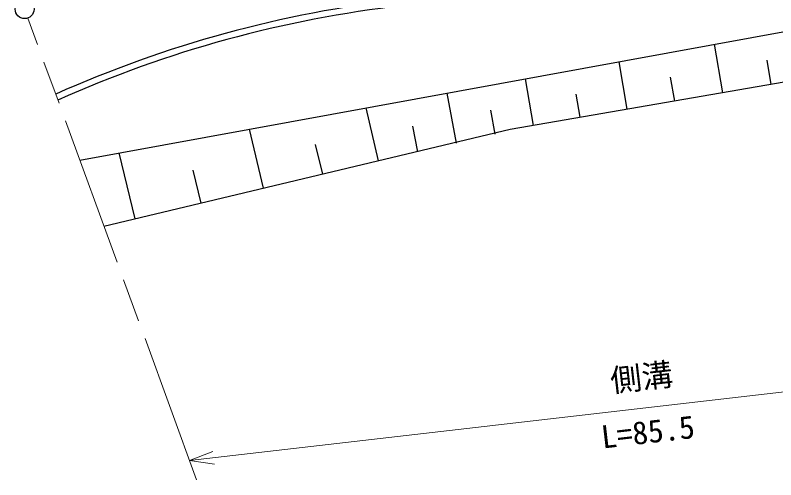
# Model space of a CAD drawing. Units: millimetres, scale not verified. Extents: x 40000 to 680000, y 20000 to 380000.
# Drawn here: x 376125 to 436793, y 236817 to 273913 of the extents above; entities that cross this region are included whole.
import ezdxf
from ezdxf.enums import TextEntityAlignment as Align

# ---------------------------------------------------------------- set-up
doc = ezdxf.new("R2010")
doc.units = ezdxf.units.MM
doc.header["$LTSCALE"] = 1000
doc.linetypes.add('CHAIN', pattern=[18.5, 12, -1.5, 3.5, -1.5])
for name, color, linetype, lineweight in [('M-BGD', 7, 'Continuous', 25), ('M-BMK', 2, 'CHAIN', 13), ('M-BMK-SRVR', 3, 'Continuous', 25), ('M-STR-HTXT', 7, 'Continuous', 13)]:
    doc.layers.add(name, color=color, linetype=linetype, lineweight=lineweight)
doc.styles.add('@ＭＳ ゴシック', font='')
doc.styles.add('ＭＳ ゴシック', font='')
doc.styles.get('@ＭＳ ゴシック').set_extended_font_data('@MS Gothic')
doc.styles.get('ＭＳ ゴシック').set_extended_font_data('MS Gothic')

msp = doc.modelspace()

# ---------------------------------------------------------------- linework, layer by layer
at = {"layer": 'M-BGD'}
for p, q in [((381277, 262336), (453905, 275615)), ((432562, 267722), (431895, 271591)), ((450278, 270778), (415594, 264796)), ((424941, 266408), (424287, 270200)), ((436431, 268390), (436097, 270324)), ((417470, 265119), (416829, 268836)), ((428733, 267062), (428406, 268958)), ((410564, 267691), (411293, 263705)), ((421187, 265760), (420867, 267619)), ((405116, 262290), (404107, 266510)), ((414030, 266336), (414382, 264412)), ((415594, 264796), (383207, 257051)), ((395940, 260096), (394812, 264811)), ((407828, 265059), (408205, 262997)), ((400655, 261223), (400091, 263581)), ((385687, 257644), (384427, 262912)), ((390956, 258904), (390326, 261538))]:
    msp.add_line(p, q, dxfattribs=at)
for radius, end in [(93663, 114.11147), (93163, 114.13326)]:
    msp.add_arc((417615, 182115), radius, 96.51664, end, dxfattribs=at)
at = {"layer": 'M-BMK'}
msp.add_line((390595, 236817), (377133, 273686), dxfattribs=at)
at = {"layer": 'M-BMK-SRVR'}
msp.add_circle((376875, 274390), 750, dxfattribs=at)
at = {"layer": 'M-STR-HTXT'}
for p, q in [((462697, 246761), (390036, 238348)), ((391896, 239085), (390036, 238348)), ((390036, 238348), (392015, 238056))]:
    msp.add_line(p, q, dxfattribs=at)

# ---------------------------------------------------------------- texts
at = {"layer": 'M-STR-HTXT', "style": 'ＭＳ ゴシック'}
msp.add_text('側溝', height=1833, rotation=6.605, dxfattribs=at).set_placement((426252, 243548), align=Align.BOTTOM_CENTER)
at = {"layer": 'M-STR-HTXT', "style": '@ＭＳ ゴシック'}
msp.add_text('L=85.5', height=1833, rotation=6.605, dxfattribs=at).set_placement((426482, 241561), align=Align.TOP_CENTER)

doc.saveas('drawing.dxf')
